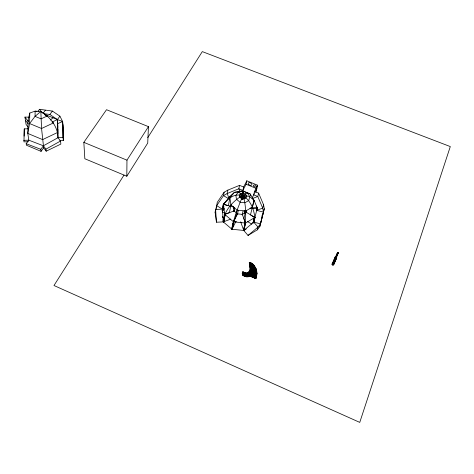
<?xml version="1.0" encoding="UTF-8"?>
<svg xmlns="http://www.w3.org/2000/svg" width="474" height="474" viewBox="0 0 474 474"><rect width="100%" height="100%" fill="white"/><g stroke="black" fill="none" stroke-linecap="round" stroke-linejoin="round"><path stroke-width="0.71" d="M126.813 176.239L126.967 160.165L148.445 126.635L106.514 109.707L83.833 142.348L84.834 158.749L126.813 176.239L147.728 143.077L148.445 126.635M29.785 113.049L29.572 123.542L27.8 133.443L28.813 140.18L26.177 143.687L26.414 145.21L41.072 151.354L43.661 147.817L41.558 128.501L40.841 111.396L35.135 111.129L29.785 113.049L28.085 120.396L27.8 133.443L42.607 139.611L57.461 132.536L57.401 119.567L59.902 116.171L52.401 111.076L39.52 109.293L37.95 111.508M24.091 136.103L24.275 128.887L27.871 128.78M243.541 230.5L245.117 222.667L245.603 222.573L244.021 230.4L243.541 230.5C246.391 220.256 246.302 209.212 244.057 198.855C243.363 195.821 241.219 193.356 238.44 192.011L234.423 192.314L229.523 196.615L230.228 196.734L229.926 196.384L230.797 197.498M252.31 275.098L256.618 275.518L256.778 274.25L252.47 273.83M256.618 275.518L256.778 274.25M250.645 270.34L250.355 276.289M250.835 265.357L250.942 263.111M250.87 270.364L250.586 276.312M250.977 267.514L251.167 263.135M250.278 269.433L250.574 269.416L250.225 267.336L249.893 275.981L251.184 276.111L251.321 273.148M251.457 269.593L251.694 263.183L250.42 263.058M250.313 272.811L250.503 267.828M242.309 273.534L242.291 273.996M246.729 273.261L242.415 272.84L242.368 273.966M242.001 198.736L242.173 195.11M242.789 196.23L243.032 191.117L242.38 190.767L234.423 192.314L229.89 197.895L223.367 204.181L223.254 204.59L223.746 204.715L223.858 204.306L223.367 204.181L222.472 208.998M28.316 141.732L23.943 141.874L24.275 128.887M337.458 252.606L337.867 253.229L338.294 252.95L337.992 252.488L337.458 252.606L335.474 257.364L335.918 257.732L338.294 252.95M335.882 256.564L335.319 256.689L332.001 264.16L332.588 265.079L333.631 264.842L336.688 257.809L336.457 256.801M333.631 264.842L336.771 257.293M335.474 257.364L337.689 252.458M230.607 219.154L223.313 221.897L216.464 222.229L215.107 212.269L216.683 205.669L223.491 195.626L224.107 192.243L227.852 190.127L239.554 185.358L243.63 187.023L242.895 190.429L238.843 188.776L227.212 193.511L223.491 195.626L228.077 198.375M216.191 208.495L217.264 202.333L224.107 192.243M222.099 210.782L223.307 204.389L229.973 196.449M222.502 211.481L223.615 205.402M222.573 211.191L223.604 205.686M227.852 190.127L227.212 193.511L228.723 197.676M223.426 222.099L224.635 214.207L225.091 214.041L223.876 221.927L223.426 222.099L223.201 221.702C224.06 211.451 231.579 202.694 239.832 197.119C242.919 195.543 246.527 195.43 249.757 196.657L254.052 200.372L257.352 208.074L256.671 210.8M223.876 221.927L225.091 214.041M223.764 221.731L225.203 214.236M253.602 222.377L254.781 217.643C253.863 204.875 244.347 188.214 229.89 197.895L228.373 205.663L223.367 204.181M229.89 197.895L230.957 204.952L229.41 212.666L224.635 214.207M233.747 208.933L234.032 207.559M234.766 207.505L234.049 210.936L224.753 214.408L223.313 221.897L231.964 229.256L243.778 230.447L246.255 228.972M239.554 185.358L238.843 188.776L239.88 191.543M232.201 229.357L233.771 221.933L233.297 221.731L233.498 221.346L233.966 221.542L232.396 228.972L232.201 229.357L231.733 229.161C233.955 217.317 238.558 205.989 243.192 194.962M231.733 229.161L233.498 221.346M232.159 228.871L233.729 221.441M230.957 204.952L237.19 210.172L235.554 217.839L233.297 221.731M238.292 210.456L237.557 213.875L233.534 221.832L231.964 229.256L235.928 221.399M241.539 198.025L243.032 191.117L250.106 193.925L254.052 200.372L250.485 214.811L254.781 217.643L255.048 217.299L254.615 217.039L254.348 217.388L254.781 217.643M241.485 199.056L241.93 196.994L239.767 197.089M241.918 198.807L242.599 195.738L243.138 195.632L243.405 196.07L242.789 198.896M242.06 199.039L242.599 195.738M242.066 199.133L242.374 197.723M242.202 199.098L242.818 196.272M242.338 199.151L242.955 196.331L243.405 196.07M242.629 199.098L243.363 195.815M242.895 190.429L246.059 184.25L246.812 180.819L257.631 185.221L255.984 192.106M243.18 198.979L243.63 196.917M243.079 210.948L242.315 214.361L245.514 223.047L254.917 217.471L244.311 211.102M244.193 213.259L244.815 210.527M254.052 200.372L252.328 207.138L245.662 211.037L243.909 218.686L245.271 223.094L245.757 222.993M243.624 230.026L243.903 228.859M244.039 228.272L245.36 222.62M245.603 222.573L243.778 230.447L248.026 235.436L257.317 229.843L259.782 226.608L264.285 208.767L263.58 204.792L258.614 193.137L254.508 191.466L257.631 185.221M254.508 191.466L253.709 194.855L257.785 196.526L262.714 208.116L263.414 212.079L260.504 223.852L258.034 227.093L248.026 235.436M252.387 274.796L256.6 275.874L256.286 277.112L256.493 276.324M248.785 276.632L249.33 276.656L248.785 276.632L249.982 271.697M250.527 270.127L248.963 276.561M251.528 266.009L252.026 263.947M250.58 270.867L249.182 276.62M251.416 267.437L252.245 264M250.539 267.822L248.512 276.176L249.774 276.496L250.106 275.121M251.433 269.629L252.79 264.024L251.51 263.817L252.79 264.024M259.782 226.608L264.285 208.767M258.614 193.137L257.785 196.526L252.429 198.511M253.009 222.798L254.183 218.064M253.075 222.887L254.307 217.922M253.104 223.13L254.283 218.396M253.738 222.205L254.917 217.471M256.635 210.592L257.281 207.648L256.784 207.671L256.855 208.092L257.352 208.074L257.281 207.648M253.868 222.033L255.048 217.299M246.071 273.172L242.558 272.272L242.25 273.51L242.907 271.786L246.231 273.202M256.233 206.077L257.317 207.861L253.75 222.146L243.778 230.447L240.798 222.282M242.558 272.272L246.042 273.285M242.297 273.865L242.368 273.409L245.959 273.765M242.534 272.74L242.682 272.307L244.009 272.876M242.498 273.445L242.641 274.689L242.498 273.445L248.192 273.119M242.451 272.971L242.907 271.786M242.427 274.25L244.673 273.895M242.504 274.476L243.992 274.138M242.522 274.606L242.457 274.144M242.795 274.055L243.156 275.276L242.795 274.055L247.837 272.941M242.86 274.879L245.81 273.984M242.931 275.074L245.159 274.339M248.666 272.473L243.281 274.748L248.637 272.586M243.458 275.435L246.871 273.824M243.565 275.619L244.969 274.825M243.903 275.69L243.304 274.642M243.997 275.276L244.785 276.229L243.997 275.276L249.383 271.904M244.258 275.921L247.914 273.421M244.394 276.093L247.452 273.96M246.569 210.243L246.071 212.162L242.315 214.361L237.557 213.875L234.049 210.936L233.439 206.937L223.307 204.389L224.753 214.408L233.534 221.832L245.514 223.047M244.934 275.595L245.858 276.538L244.934 275.595L250.302 270.672M263.58 204.792L262.714 208.116L256.689 210.385L263.414 212.079M245.236 276.306L247.446 274.079M257.317 229.843L258.034 227.093L253.75 222.146L260.504 223.852M245.402 276.449L247.612 274.221M249.277 262.72L250.568 262.537L252.589 275.518L251.309 275.595L249.277 262.72L250.568 262.537M245.982 276.016L247.073 276.697L245.982 276.016L250.687 269.582M249.727 262.952L249.828 262.578M246.362 276.555L248.98 272.846M249.952 262.94L250.047 262.566M246.557 276.674L249.17 272.965M247.191 276.182L248.388 276.692L247.191 276.182L250.533 269.025M247.618 276.644L250.088 271.264M247.825 276.739L249.999 271.993M251.694 263.183L250.391 263.171M248.512 276.176L249.774 276.496M251.777 264.279L252.322 264.302M251.955 264.208L252.055 263.834M252.174 264.261L252.275 263.894M252.636 264.539L253.791 265.15L252.636 264.539L252.002 265.932M249.893 275.981L251.184 276.111M253.021 265.114L253.122 264.747M253.234 265.203L253.335 264.836M233.439 206.937L232.894 207.014L233.007 206.611L233.498 206.735M254.722 266.335L253.667 265.553L254.722 266.335L251.321 270.938M251.309 275.595L249.3 262.608M254.011 266.198L254.111 265.825M254.301 265.944L251.297 270.085M251.617 275.832C252.612 276.555 250.432 274.209 251.161 272.953M251.765 275.821L249.798 262.691M251.99 275.809L250.017 262.679M252.417 268.811L254.597 266.732L255.545 267.549L251.226 271.602M254.888 267.437L254.988 267.063M255.053 267.579L255.154 267.212M251.919 270.743L255.136 267.786L254.775 267.336M256.15 269.102L255.391 268.053L256.15 269.102L251.967 271.726M255.717 268.438L252.097 270.796M255.859 268.604L254.621 269.682M256.031 269.493L256.606 270.642L256.031 269.493L252.683 270.85M256.179 270.287L256.28 269.919M256.286 270.47L256.387 270.103M256.108 270.162L256.321 270.701L256.079 270.275M251.593 273.397L256.855 272.242L256.487 271.027L252.162 271.987M256.47 271.827L256.665 272.171M256.547 271.845L256.647 271.483M256.718 271.679L256.618 272.04L254.568 272.497M251.753 272.911L256.736 272.627L251.724 273.024M256.855 272.242L256.487 271.027M256.813 273.095L256.736 273.895L252.464 274.144M256.742 273.658L256.849 273.291M256.736 273.895L256.689 273.32M251.901 274.156L256.92 273.759L251.931 274.043M255.735 278.475L249.715 276.028M256.76 274.719L256.653 275.276L255.219 275.139M256.007 277.877L255.824 278.416L250.497 276.141M256.6 275.874L252.358 274.902M252.879 276.04L256.173 277.563L251.522 275.578M215.107 212.269L215.83 209.751M335.906 257.341L332.588 265.079M46.671 116.681L47.199 115.378M332.12 264.693L335.319 256.689M335.633 257.613L337.577 253.11M335.776 257.672L337.992 252.488M335.918 257.732L337.867 253.229M338.235 252.683L336.344 257.453M336.202 257.666L338.152 253.169M333.181 265.138L336.688 257.809M256.203 277.456L255.699 278.582L249.745 275.921M255.741 278.641L255.96 278.114M248.388 276.692L249.016 275.299M251.392 270.281L253.821 265.037M251.593 268.059L253.092 264.853M251.498 268.788L253.306 264.942M251.842 268.574L253.341 265.375L252.885 265.055M252.079 198.108L254.331 193.611M254.947 192.367L256.813 188.634M236.176 221.459L235.981 221.838L235.519 221.642M233.771 221.933L233.966 221.542M241.858 198.725L242.753 196.959L245.917 194.281M243.63 187.023L246.812 180.819M124.016 175.072L53.983 285.514L359.754 422.393L450.3 146.573L202.309 51.607L147.775 137.608M332.001 264.16L332.286 263.734M224.024 206.771L222.424 209.141L223.313 221.897L223.011 219.77M41.072 151.354L40.805 149.328L43.401 145.785L57.988 137.709L63.054 137.549L63.338 140.606L59.742 140.725M251.534 269.392L254.082 265.938M251.356 270.423L252.63 268.693M253.483 267.543L254.331 266.394L253.448 267.656M251.327 270.536L252.174 269.38M251.35 270.832L254.751 266.222M252.358 267.389L253.667 265.553M43.543 113.671L49.871 114.453L52.401 111.076M42.838 113.588L45.38 110.229M222.353 211.392L224.617 208.596M244.91 275.708L250.272 270.778M251.202 270.624L254.959 267.176M251.368 270.773L255.125 267.318M254.094 268.663L255.166 267.674M251.256 271.495L255.545 267.549M253.525 267.715L254.597 266.732M50.309 120.052L53.023 117.765M251.641 271.341L255.83 268.717M252.358 271.098L253.489 270.393M251.664 271.709L255.818 269.191L255.492 268.805M244.815 276.117L246.012 275.37M251.635 271.815L256.179 268.995M252.375 270.032L255.391 268.053M60.548 141.033L60.85 144.084L46.185 151.182L45.937 149.156L60.548 141.033L57.988 137.709C57.858 126.368 50.12 117.114 40.841 111.396L35.046 116.385L29.572 123.542L41.558 128.501L53.598 122.843L52.27 122.298M52.063 122.067L57.401 119.567L62.639 121.516L63.214 127.725L63.338 140.606M57.656 123.631L62.639 121.516L59.902 116.171M252.654 270.956L256.001 269.605M252.233 271.655L256.25 270.032M251.664 272.112L256.357 270.216M252.482 272.011L254.384 271.241M251.67 272.491L256.357 270.589M251.641 272.597L256.635 270.53M223.201 221.702L223.645 221.536M224.866 214.603L225.322 214.438M240.247 197.883L242.753 196.959L247.037 196.769M251.647 272.906L256.689 271.786M251.836 273.101L253.205 272.799M251.623 273.285L256.884 272.129M242.765 274.168L247.807 273.048M252.132 272.094L256.452 271.14M251.576 272.71L256.618 271.59M243.387 230.08L243.867 229.979L244.021 230.4M241.029 222.205L240.549 222.3L240.395 221.885M251.339 275.483L252.618 275.412M242.469 273.551L248.163 273.225M251.795 273.486L256.784 273.202M251.83 273.688L256.813 273.403M252.476 273.901L255.32 273.735M249.994 208.193L257.317 207.861M23.7 140.345L28.813 140.18L43.401 145.785L45.937 149.156M252.198 208.092L257.352 208.074M28.09 127.115L26.058 124.413L24.956 117.102L29.157 117.185M250.136 269.866L250.438 269.896M242.392 272.947L245.982 273.302M252.441 273.936L256.748 274.363M252.423 274.399L256.73 274.825M242.362 273.611L243.796 273.753M252.417 274.6L256.724 275.027M252.429 274.956L256.742 275.382M252.34 274.985L256.712 275.489M336.232 258.105L335.154 257.655M237.19 210.172L245.662 211.037M239.299 196.094L242.753 196.959L245.153 198.387M222.596 212.133L224.682 212.654M242.421 272.828L243.826 273.19M251.546 275.169L256.464 276.431M250.799 275.181L256.416 276.62M253.537 276.152L256.345 276.875M250.699 275.566L256.339 276.964M250.669 275.672L256.31 277.071M26.177 143.687L40.805 149.328M246.059 184.25L256.292 188.421M242.38 190.767L250.106 193.925L250.793 195.798M44.58 114.305L57.401 119.567L57.899 127.476M36.462 111.68L35.135 111.129L35.046 116.385L41.06 118.861L47.116 116.053L45.119 115.229M83.833 142.348L126.967 160.165M231.928 228.776L232.396 228.972M242.878 271.892L246.202 273.308M250.657 275.714L255.978 277.983M250.574 275.892L255.895 278.161M247.387 221.482L251.801 224.149M216.683 205.669L222.424 209.141L215.599 209.455L216.464 222.229M49.871 114.453L57.401 119.567M254.568 266.838L255.516 267.656M254.745 267.449L255.136 267.786M239.88 193.665L242.279 196.408M229.724 196.497L230.69 197.617M39.52 109.293L42.008 112.516M24.956 117.102L28.244 121.451L28.085 120.396M25.43 120.254L28.292 124.052M43.661 147.817L46.185 151.182M333.406 263.846L333.72 264.332M242.753 196.959L243.476 198.89M245.117 222.667L245.271 223.094M261.879 215.729L262.11 217.045M256.736 272.627L256.89 273.865M250.539 262.649L252.589 275.518M249.804 264.379L250.029 265.807M250.254 267.229L250.479 268.651M250.705 270.079L250.936 271.519M249.774 264.492L249.999 265.914M250.675 270.192L251.587 275.939M222.507 216.215L222.709 217.637M62.639 121.516L63.054 137.549L62.929 124.638M57.627 122.316L57.988 137.709M57.947 128.857L57.97 134.018M243.115 193.031L242.972 195.963L245.348 193.949L247.493 192.948L249.757 196.657L248.755 200.526L244.922 202.748L240.063 202.25L236.479 199.27L235.845 195.223L238.44 192.011L243.032 191.117L243.115 193.031L245.348 193.949L246.48 195.809L245.976 197.747L244.057 198.855L241.627 198.606L239.832 197.119L239.512 195.092L240.81 193.481L243.115 193.031M242.812 274.748L242.949 275.311L242.812 274.748M243.387 275.311L243.606 275.856L243.387 275.311M244.163 275.809L244.46 276.312L244.163 275.809M245.123 276.206L245.485 276.656L245.123 276.206M246.237 276.472L246.658 276.863L246.237 276.472M247.475 276.585L247.938 276.905L247.475 276.585M250.207 276.277L250.734 276.33L250.207 276.277M237.794 213.975L237.598 214.361L237.13 214.165L237.32 213.78L237.794 213.975M246.207 211.991L245.935 212.334L246.362 212.589L246.634 212.245L246.207 211.991M233.937 210.74L233.486 210.906L233.718 211.303L234.168 211.131L233.937 210.74M242.558 214.313L242.072 214.408L242.226 214.829L242.712 214.734L242.558 214.313M253.744 186.169A1.535 0.883 26.6 0 0 256.209 186.78A1.535 0.883 26.6 0 0 254.769 184.996A1.535 0.883 26.6 0 0 253.744 186.169M248.607 184.327A1.991 1.144 26.9 0 0 251.771 184.984A1.991 1.144 26.9 0 0 249.751 182.697A1.991 1.144 26.9 0 0 248.607 184.327"/></g></svg>
